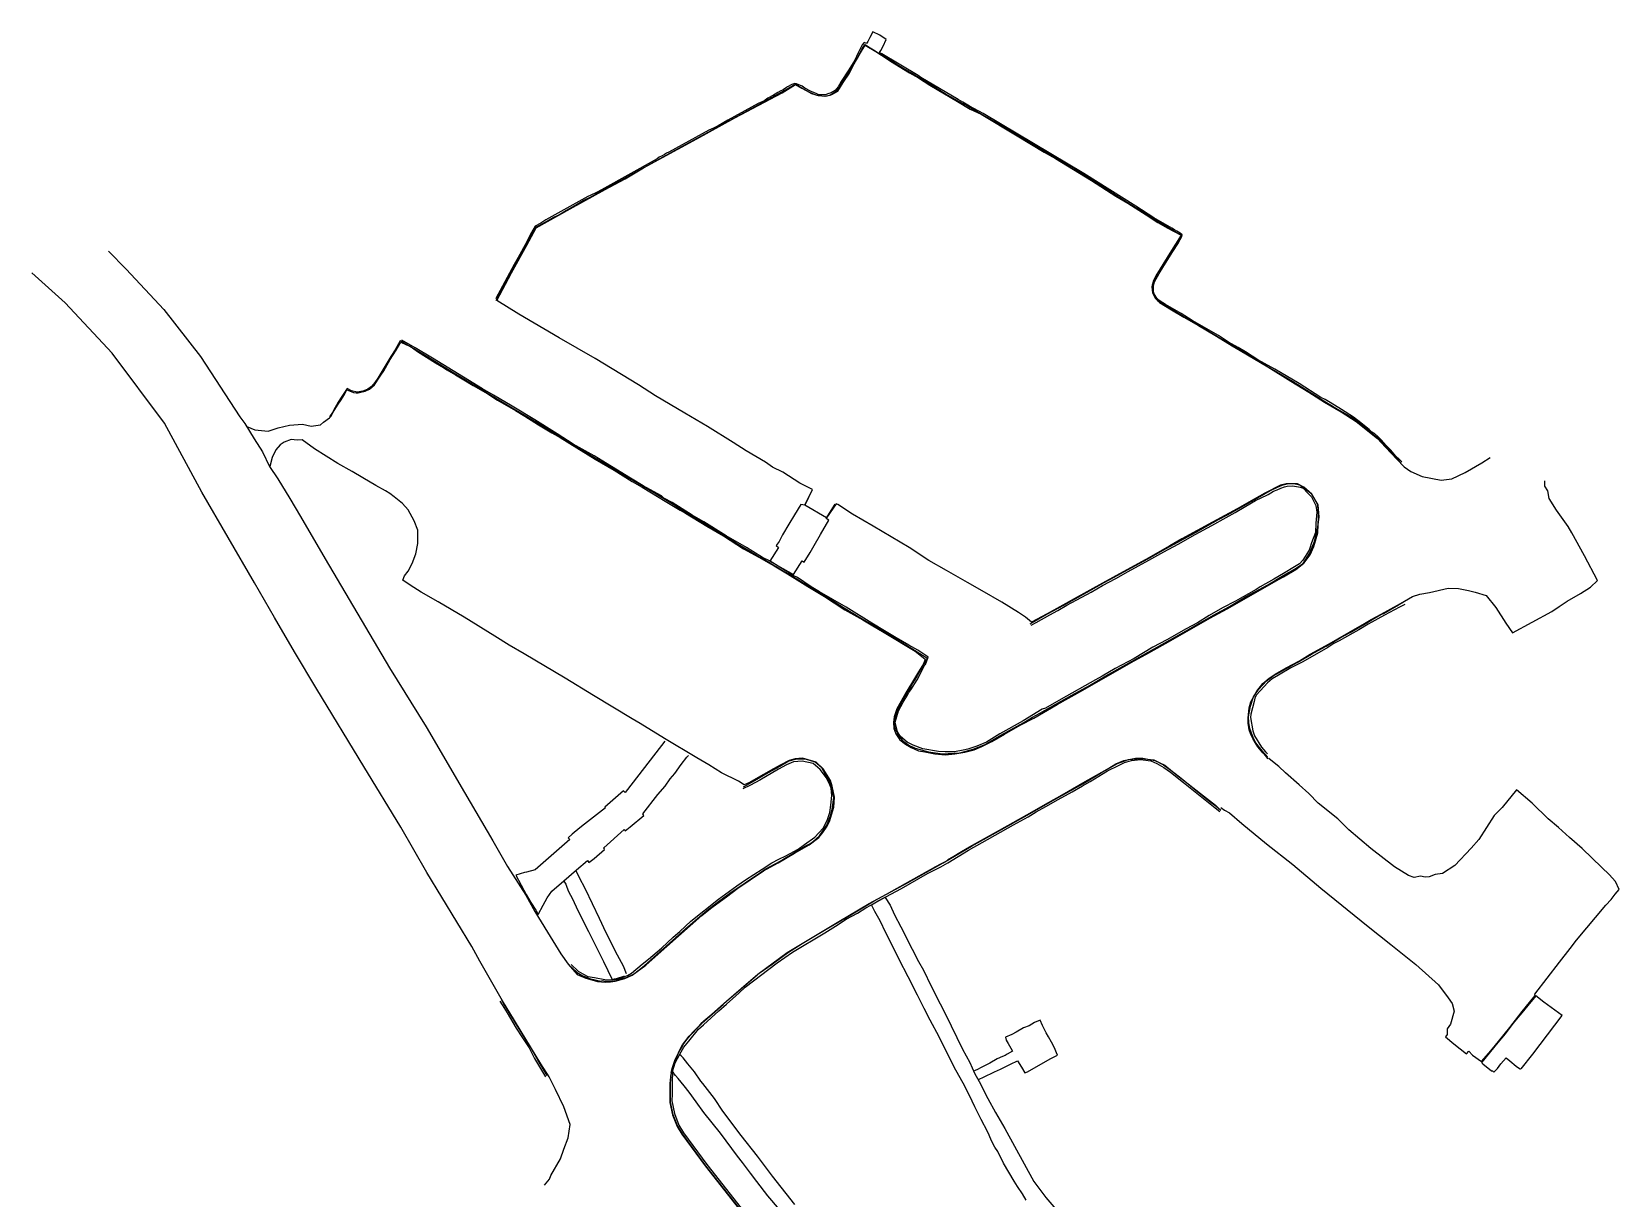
# Model space of a CAD drawing. Extents: x -183 to -41, y -93 to 123.
# Drawn here: x -182.8 to -41.2, y 19 to 123.1 of the extents above; entities that cross this region are included whole.
import ezdxf

# ---------------------------------------------------------------- set-up
doc = ezdxf.new("R2010")
doc.units = 0
doc.layers.get('0').update_dxf_attribs({"color": 254, "linetype": 'CONTINUOUS'})

msp = doc.modelspace()

# ---------------------------------------------------------------- linework, layer by layer
at = {"color": 254}
for points in [[(-163.65, 87.84, -3.05), (-162.94, 87.55, -3.01), (-161.75, 87.42, -3.03), (-160.84, 87.73, -3.04), (-159.84, 87.97, -3.06), (-158.69, 88.04, -3.1), (-157.91, 87.88, -3.11), (-157.08, 87.99, -3.14), (-156.81, 88.24, -3.1), (-156.28, 88.62, -3.12), (-156.12, 88.78, -3.14), (-155.95, 89.12, -3.18), (-155.78, 89.35, -3.22), (-155.49, 89.83, -3.26), (-155.3, 90.15, -3.26), (-154.92, 90.71, -3.28), (-154.71, 91.11, -3.31), (-154.47, 91.02, -3.3), (-154.12, 90.88, -3.31), (-153.9, 90.84, -3.32), (-153.72, 90.85, -3.31), (-153.6, 90.88, -3.33), (-153.08, 90.99, -3.35), (-152.69, 91.19, -3.34), (-152.26, 91.57, -3.35), (-151.76, 92.35, -3.42), (-151.43, 92.81, -3.44), (-150.85, 93.84, -3.48), (-150.33, 94.67, -3.47), (-149.91, 95.38, -3.53), (-149.4, 95.15, -3.54), (-149.07, 95.01, -3.58), (-148.43, 94.53, -3.54), (-146.81, 93.53, -3.53), (-146.11, 93.1, -3.51), (-145.8, 92.9, -3.5), (-145.04, 92.46, -3.45), (-144.29, 92.02, -3.43), (-143.45, 91.5, -3.44), (-142.15, 90.76, -3.39), (-141.27, 90.2, -3.38), (-139.68, 89.26, -3.34), (-138.85, 88.76, -3.34), (-137.63, 87.98, -3.34), (-136.43, 87.28, -3.3), (-135.7, 86.86, -3.28), (-134.21, 85.93, -3.28), (-132.56, 84.93, -3.26), (-130.88, 83.94, -3.22), (-129.25, 82.95, -3.21), (-128.37, 82.42, -3.2), (-126.32, 81.19, -3.14), (-124.99, 80.39, -3.14), (-124.52, 80.1, -3.12), (-122.61, 78.96, -3.09), (-121.11, 78.09, -3.06), (-119.32, 76.94, -3.07), (-117.97, 76.19, -3.02), (-117.13, 75.72, -2.99), (-116.59, 75.4, -2.97), (-115.4, 74.69, -2.95), (-114.31, 74.02, -2.94), (-113.58, 73.57, -2.93), (-112.09, 72.66, -2.9), (-110.3, 71.49, -2.93), (-108.68, 70.58, -2.86), (-107.78, 70.05, -2.86), (-106.77, 69.45, -2.86), (-104.02, 67.79, -2.81), (-103.12, 67.09, -2.83), (-103.28, 66.65, -2.82), (-103.71, 65.96, -2.74), (-104.07, 65.35, -2.71), (-104.84, 64.07, -2.66), (-105, 63.79, -2.66), (-105.64, 62.63, -2.58), (-105.9, 61.94, -2.53), (-105.96, 61.43, -2.48), (-105.92, 60.9, -2.42), (-105.73, 60.41, -2.39), (-105.37, 59.89, -2.37), (-104.87, 59.48, -2.34), (-104.38, 59.18, -2.37), (-103.72, 58.9, -2.4), (-103.16, 58.79, -2.38), (-102.25, 58.62, -2.42), (-101.31, 58.55, -2.44), (-100.49, 58.62, -2.46), (-99.57, 58.77, -2.57), (-98.75, 58.97, -2.62), (-98.07, 59.29, -2.68), (-97.19, 59.74, -2.78), (-96.04, 60.39, -2.91), (-94.65, 61.18, -3.09), (-93.44, 61.82, -3.22), (-91.36, 63.03, -3.39), (-89.06, 64.3, -3.65), (-86.97, 65.5, -3.87), (-84.74, 66.79, -4.06), (-83.17, 67.63, -4.23), (-81.21, 68.73, -4.41), (-77.74, 70.74, -4.71), (-76.17, 71.57, -4.85), (-73.62, 73.02, -5.08), (-71.8, 74.07, -5.2), (-71.14, 74.43, -5.23), (-70.06, 75.08, -5.31), (-69.35, 75.66, -5.31), (-68.77, 76.38, -5.37), (-68.46, 77.13, -5.44), (-68.1, 78.36, -5.63), (-68.02, 79.77, -5.73), (-68.09, 80.86, -5.83), (-68.62, 81.82, -5.85), (-69.35, 82.43, -5.87), (-69.91, 82.72, -5.88), (-70.64, 82.74, -5.89), (-70.91, 82.73, -5.87), (-71.41, 82.62, -5.88), (-72.81, 81.88, -5.82), (-74.24, 81.08, -5.81), (-75.3, 80.51, -5.8), (-77.49, 79.3, -5.74), (-80.23, 77.82, -5.71), (-81.3, 77.2, -5.67), (-83.44, 75.98, -5.63), (-85.79, 74.7, -5.61), (-87.29, 73.87, -5.55), (-89.82, 72.46, -5.54), (-90.84, 71.89, -5.53), (-92.24, 71.13, -5.48), (-93.64, 70.39, -5.45), (-94.16, 70.83, -5.47), (-94.79, 71.25, -5.48), (-96.27, 72.15, -5.47), (-98.05, 73.18, -5.45), (-99.36, 73.92, -5.43), (-101.21, 74.98, -5.41), (-102.81, 75.89, -5.39), (-104.56, 77.03, -5.36), (-107.77, 78.95, -5.33), (-109.62, 80.01, -5.32), (-110.92, 80.89, -5.3), (-111.05, 80.94, -5.3), (-111.93, 79.68, -5.25), (-113.85, 80.83, -5.26), (-113.19, 82.23, -5.31), (-114.31, 82.78, -5.3), (-115.81, 83.76, -5.29), (-116.74, 84.23, -5.27), (-117.36, 84.66, -5.26), (-119.1, 85.67, -5.25), (-120.26, 86.42, -5.24), (-122.55, 87.86, -5.22), (-124.56, 89.03, -5.26), (-127.17, 90.59, -5.27), (-128.71, 91.56, -5.31), (-132.56, 93.93, -5.4), (-135.78, 95.76, -5.52), (-139.39, 97.88, -5.58), (-141.33, 99.09, -5.58), (-140.02, 101.55, -5.72), (-138.65, 104.02, -5.74), (-137.82, 105.59, -5.77), (-134.81, 107.29, -5.83), (-131.66, 108.99, -5.87), (-129.89, 109.96, -5.93), (-128.24, 110.93, -5.98), (-123.49, 113.52, -6.06), (-120.09, 115.39, -6.17), (-115.89, 117.64, -6.24), (-114.68, 118.38, -6.27), (-114.12, 118.05, -6.28), (-113.73, 117.83, -6.24), (-113.27, 117.56, -6.29), (-112.67, 117.38, -6.3), (-112, 117.33, -6.29), (-111.44, 117.48, -6.33), (-110.93, 117.77, -6.32), (-110.44, 118.54, -6.32), (-109.88, 119.38, -6.37), (-109.55, 120.08, -6.39), (-109.16, 120.72, -6.43), (-108.9, 121.19, -6.42), (-108.49, 121.88, -6.36), (-107.53, 121.31, -6.39), (-107.03, 120.99, -6.42), (-106.22, 120.47, -6.37), (-104.51, 119.43, -6.32), (-103.72, 118.97, -6.27), (-102.7, 118.32, -6.26), (-100.24, 116.86, -6.21), (-99.11, 116.18, -6.18), (-98.14, 115.72, -6.17), (-94.91, 113.8, -6.17), (-92.5, 112.34, -6.07), (-91.5, 111.77, -6.04), (-88.27, 109.8, -5.99), (-86.11, 108.42, -5.92), (-85.05, 107.77, -5.87), (-83.41, 106.74, -5.82), (-82.36, 106.07, -5.84), (-81.53, 105.58, -5.79), (-80.29, 104.91, -5.81), (-81.29, 103.31, -5.8), (-82.53, 101.3, -5.82), (-82.79, 100.83, -5.84), (-82.91, 100.32, -5.83), (-82.85, 99.78, -5.84), (-82.61, 99.29, -5.83), (-82.21, 98.92, -5.85), (-81.15, 98.26, -5.87), (-80.05, 97.61, -5.87), (-78.73, 96.86, -5.92), (-77.29, 95.99, -5.96), (-75.72, 95.04, -5.99), (-75.01, 94.62, -6.03), (-72.55, 93.16, -6.07), (-70.5, 91.89, -6.14), (-68.89, 90.92, -6.11), (-67.51, 90.02, -6.06), (-66.01, 89.16, -6.03), (-64.68, 88.3, -6.02), (-62.78, 86.78, -5.94), (-62.06, 86, -5.98), (-61.03, 84.94, -5.97), (-60.38, 84.24, -5.96), (-59.79, 83.84, -5.98), (-58.79, 83.39, -6.03), (-57.09, 83.05, -6.06), (-56.13, 83.18, -6.09), (-54.94, 83.73, -6.13), (-53.47, 84.61, -6.16), (-52.71, 85.07, -6.19)], [(-60.6, 84.7, -5.86), (-60.84, 84.92, -5.83), (-61.16, 85.23, -5.81), (-61.44, 85.54, -5.82), (-61.38, 85.48, -5.81), (-61.68, 85.83, -5.84), (-61.98, 86.15, -5.83), (-62.44, 86.65, -5.84), (-62.75, 86.95, -5.85), (-63.04, 87.21, -5.86), (-63.31, 87.37, -5.82), (-63.51, 87.58, -5.84), (-64.26, 88.17, -5.83), (-64.9, 88.67, -5.85), (-65.98, 89.36, -5.88), (-66.98, 89.99, -5.88), (-67.45, 90.25, -5.89), (-67.82, 90.43, -5.9), (-69.76, 91.68, -5.95), (-71.93, 92.96, -5.99), (-73.45, 93.81, -5.93), (-74.54, 94.51, -5.92), (-75.2, 94.91, -5.88), (-76.05, 95.38, -5.86), (-76.96, 95.96, -5.84), (-79.31, 97.32, -5.77), (-80.29, 97.93, -5.76), (-81.69, 98.73, -5.72), (-82.16, 99.02, -5.71), (-82.36, 99.19, -5.7), (-82.51, 99.38, -5.69), (-82.69, 99.68, -5.68), (-82.75, 99.94, -5.67), (-82.76, 100.38, -5.67), (-82.67, 100.76, -5.66), (-82.26, 101.51, -5.65), (-81.93, 102.05, -5.66), (-81.63, 102.52, -5.67), (-81.04, 103.46, -5.66), (-80.52, 104.25, -5.66), (-80.36, 104.55, -5.65), (-80.21, 104.82, -5.63), (-80.18, 104.95, -5.64), (-80.37, 105.11, -5.64), (-80.66, 105.27, -5.66), (-80.89, 105.39, -5.65), (-81.13, 105.55, -5.64), (-82.73, 106.47, -5.67), (-84.34, 107.51, -5.69), (-88.97, 110.44, -5.82), (-97.95, 115.78, -6.03), (-99.16, 116.44, -6.03), (-99.77, 116.79, -6.03), (-100.19, 117.03, -6.04), (-103, 118.7, -6.09), (-103.5, 119, -6.15), (-103.76, 119.17, -6.11), (-106.99, 121.12, -6.26), (-107.21, 121.24, -6.25), (-107.08, 121.4, -6.19), (-106.86, 121.81, -6.19), (-106.61, 122.39, -6.18), (-107.16, 122.78, -6.19), (-107.79, 123.08, -6.2), (-108.05, 122.57, -6.2), (-108.23, 122.2, -6.2), (-108.35, 122.04, -6.21), (-108.57, 122.12, -6.24), (-108.73, 121.92, -6.29), (-109.09, 121.2, -6.27), (-109.4, 120.56, -6.23), (-109.56, 120.32, -6.22), (-110, 119.59, -6.21), (-110.61, 118.63, -6.19), (-110.9, 118.16, -6.17), (-111.14, 117.84, -6.16), (-111.5, 117.63, -6.14), (-111.82, 117.53, -6.15), (-112.02, 117.46, -6.14), (-112.26, 117.44, -6.14), (-112.61, 117.46, -6.14), (-112.8, 117.54, -6.16), (-113.07, 117.65, -6.13), (-113.24, 117.71, -6.13), (-113.46, 117.84, -6.13), (-113.74, 118, -6.12), (-113.86, 118.05, -6.13), (-114.11, 118.22, -6.12), (-114.44, 118.37, -6.11), (-114.61, 118.43, -6.11), (-114.74, 118.47, -6.11), (-115.01, 118.36, -6.11), (-115.4, 118.18, -6.1), (-115.59, 118.06, -6.1), (-115.8, 117.9, -6.1), (-116.05, 117.78, -6.09), (-116.26, 117.66, -6.09), (-116.65, 117.42, -6.07), (-117.15, 117.14, -6.05), (-117.4, 116.99, -6.05), (-117.6, 116.87, -6.03), (-117.82, 116.77, -6.03), (-118.03, 116.67, -6.03), (-120.72, 115.18, -5.98), (-121.58, 114.69, -5.95), (-122.02, 114.47, -5.95), (-122.43, 114.29, -5.94), (-125.99, 112.32, -5.88), (-126.21, 112.23, -5.89), (-126.37, 112.12, -5.87), (-126.59, 112.02, -5.87), (-126.87, 111.89, -5.87), (-127.02, 111.75, -5.85), (-132, 108.98, -5.75), (-132.44, 108.73, -5.76), (-132.94, 108.51, -5.75), (-133.21, 108.39, -5.74), (-136.97, 106.3, -5.66), (-137.42, 106.01, -5.64), (-137.91, 105.72, -5.65), (-138.34, 105, -5.62), (-138.53, 104.61, -5.61), (-138.67, 104.32, -5.6), (-139.44, 102.92, -5.53), (-139.79, 102.31, -5.52), (-141.04, 100, -5.44), (-141.39, 99.34, -5.41), (-141.43, 99.25, -5.41)], [(-141.4, 99.09, -5.42), (-141.17, 99.52, -5.43), (-140.77, 100.25, -5.47), (-140.07, 101.58, -5.53), (-139.54, 102.53, -5.53), (-138.89, 103.7, -5.56), (-138.38, 104.7, -5.61), (-137.87, 105.64, -5.67), (-137.57, 105.78, -5.63), (-137.04, 106.1, -5.64), (-136.31, 106.49, -5.65), (-135.8, 106.75, -5.66), (-135.12, 107.15, -5.68), (-134.37, 107.58, -5.71), (-133.63, 108.01, -5.73), (-132.9, 108.39, -5.74), (-132.27, 108.72, -5.74), (-131.7, 109.03, -5.74), (-128.96, 110.54, -5.8), (-127.35, 111.43, -5.83), (-124.78, 112.87, -5.9), (-121.51, 114.64, -5.97), (-117.63, 116.77, -6.02), (-115.39, 118.02, -6.1), (-114.88, 118.31, -6.12), (-114.67, 118.41, -6.12), (-114.35, 118.21, -6.12), (-113.78, 117.88, -6.11), (-113.33, 117.64, -6.12), (-112.8, 117.43, -6.13), (-112.13, 117.34, -6.14), (-111.64, 117.42, -6.14), (-111.09, 117.76, -6.15), (-110.78, 118.14, -6.18), (-110.32, 118.88, -6.2), (-109.88, 119.58, -6.22), (-109.48, 120.23, -6.25), (-109.17, 120.76, -6.26), (-108.8, 121.48, -6.27), (-108.6, 121.79, -6.28), (-108.47, 121.94, -6.22), (-108.02, 121.66, -6.2), (-107.57, 121.38, -6.19), (-107.22, 121.15, -6.23), (-107.02, 121.03, -6.24), (-106.11, 120.48, -6.21), (-105.72, 120.21, -6.19), (-104.93, 119.75, -6.16), (-104.19, 119.32, -6.14), (-103.53, 118.92, -6.13), (-102.88, 118.55, -6.1), (-102.23, 118.13, -6.08), (-101.17, 117.45, -6.08), (-100.15, 116.9, -6.02), (-99.27, 116.4, -6.02), (-98.18, 115.79, -6.02), (-96.37, 114.73, -6.03), (-95.07, 113.98, -5.98), (-93.74, 113.19, -5.93), (-93.18, 112.87, -5.91), (-89.9, 110.93, -5.83), (-88.26, 109.89, -5.79), (-86.75, 108.92, -5.74), (-84.76, 107.66, -5.7), (-82.4, 106.2, -5.66), (-81.42, 105.61, -5.64), (-80.57, 105.09, -5.64), (-80.25, 104.92, -5.66), (-80.63, 104.32, -5.66), (-80.81, 104.04, -5.65), (-81.27, 103.28, -5.65), (-81.69, 102.65, -5.66), (-82.69, 100.97, -5.66), (-82.87, 100.46, -5.68), (-82.87, 100.17, -5.67), (-82.81, 99.78, -5.68), (-82.6, 99.35, -5.69), (-82.39, 99.1, -5.69), (-82.15, 98.9, -5.7), (-81.19, 98.34, -5.71), (-80.35, 97.85, -5.74), (-79.56, 97.37, -5.76), (-78.09, 96.5, -5.8), (-77.03, 95.87, -5.82), (-75.71, 95.08, -5.86), (-74.71, 94.51, -5.89), (-74, 94.05, -5.93), (-73.27, 93.63, -5.93), (-72.22, 93, -5.96), (-70.86, 92.18, -5.94), (-70.36, 91.88, -5.95), (-67.56, 90.15, -5.9), (-66.48, 89.49, -5.87), (-65.49, 88.91, -5.89), (-64.95, 88.58, -5.85), (-63.85, 87.73, -5.85), (-63.12, 87.14, -5.84), (-62.73, 86.83, -5.83), (-62.27, 86.35, -5.83), (-61.56, 85.56, -5.82), (-61.01, 84.97, -5.81), (-60.65, 84.58, -5.88)], [(-175.99, 103.49, -4.19), (-174.42, 101.88, -4.18), (-171.05, 98.29, -3.92), (-167.77, 94.1, -3.57), (-164.27, 88.7, -3.09), (-163.82, 88.11, -3.06), (-162.99, 86.74, -2.95), (-162.24, 85.58, -2.84), (-161.61, 84.27, -2.72), (-160.88, 83.18, -2.64), (-159.81, 81.43, -2.46), (-158.84, 79.82, -2.31), (-156.64, 76.03, -1.94), (-150.91, 66.3, -1.09), (-147.64, 61.04, -0.6), (-144.22, 55.16, -0.06), (-141.69, 50.85, 0.35), (-140.38, 48.57, 0.51), (-138.74, 46.02, 0.75), (-137.95, 44.56, 0.87), (-136.81, 42.72, 1.02), (-135.64, 40.77, 1.22), (-134.98, 39.84, 1.3), (-134.16, 38.93, 1.38), (-133.41, 38.59, 1.4), (-132.37, 38.31, 1.4), (-131.68, 38.25, 1.39), (-131.19, 38.27, 1.36), (-130.78, 38.32, 1.33), (-129.91, 38.56, 1.28), (-129.26, 38.88, 1.25), (-128.05, 39.75, 1.1), (-127.22, 40.52, 0.93), (-123.05, 44.19, 0.38), (-122.16, 44.92, 0.22), (-120.84, 45.87, 0.07), (-119.84, 46.64, -0.13), (-117.55, 48.18, -0.43), (-116.24, 48.91, -0.58), (-114.78, 49.75, -0.79), (-113.47, 50.5, -0.93), (-112.6, 51.15, -0.97), (-112.26, 51.6, -1.07), (-111.94, 52.08, -1.14), (-111.65, 52.58, -1.17), (-111.27, 53.88, -1.43), (-111.22, 54.76, -1.6), (-111.41, 55.75, -1.76), (-111.58, 56.25, -1.85), (-112.21, 57.28, -2.04), (-112.85, 57.89, -2.1), (-114.08, 58.23, -2.21), (-114.72, 58.17, -2.19), (-115.26, 58.04, -2.2), (-116.07, 57.61, -2.19), (-116.92, 57.15, -2.13), (-117.56, 56.77, -2.1), (-118.86, 56.05, -2.08), (-119.26, 55.85, -2.08), (-119.79, 56.18, -2.13), (-121.3, 56.94, -2.16), (-122.41, 57.63, -2.2), (-123.5, 58.26, -2.24), (-126.39, 59.98, -2.3), (-128.55, 61.32, -2.32), (-129.25, 61.74, -2.33), (-132.71, 63.84, -2.4), (-135.25, 65.38, -2.45), (-138.89, 67.54, -2.51), (-140.24, 68.34, -2.53), (-141.52, 69.13, -2.56), (-144.25, 70.82, -2.58), (-146.57, 72.18, -2.6), (-148.1, 73.06, -2.61), (-149.06, 73.69, -2.61), (-149.73, 74.12, -2.59), (-149.58, 74.52, -2.64), (-149.26, 74.93, -2.68), (-148.88, 75.62, -2.75), (-148.56, 76.47, -2.79), (-148.38, 77.39, -2.83), (-148.38, 78.58, -2.89), (-148.71, 79.42, -2.95), (-149.26, 80.42, -2.99), (-149.74, 80.96, -3.01), (-150.49, 81.56, -3.03), (-150.88, 81.85, -3.04), (-151.28, 82.1, -3.05), (-152.14, 82.57, -3.02), (-153.28, 83.25, -3.04), (-154.24, 83.82, -3.05), (-155.51, 84.55, -3.02), (-157.62, 85.85, -3.01), (-158.72, 86.66, -3), (-159.15, 86.63, -2.99), (-159.7, 86.68, -2.99), (-160.31, 86.46, -2.97), (-160.67, 86.22, -2.95), (-161.05, 85.75, -2.91), (-161.37, 85.08, -2.83), (-161.6, 84.28, -2.73)], [(-137.1, 20.11, 2.76), (-136.65, 20.65, 2.67), (-136.51, 20.99, 2.64), (-135.67, 22.47, 2.49), (-135.35, 23.34, 2.43), (-134.98, 24.34, 2.26), (-134.81, 25.53, 2.17), (-135.35, 27.11, 2.04), (-136.1, 28.66, 1.97), (-136.68, 29.79, 1.88), (-137.42, 30.95, 1.79), (-138.74, 33.16, 1.61), (-140.17, 35.52, 1.42), (-140.84, 36.59, 1.34), (-142.85, 40.12, 1.08), (-143.56, 41.43, 0.96), (-147.59, 48.03, 0.35), (-149.91, 52.08, -0.05), (-153.19, 57.5, -0.58), (-157.39, 64.41, -1.21), (-159.38, 67.74, -1.52), (-161.17, 70.81, -1.81), (-162.95, 73.88, -2.09), (-167.67, 81.99, -2.82), (-170.98, 88.14, -3.37), (-175.66, 94.39, -4.03), (-179.84, 98.89, -3.96), (-182.83, 101.55, -3.98)], [(-119.99, 77.43, -2.95), (-120.38, 77.67, -2.93), (-120.99, 78.07, -2.94), (-121.27, 78.22, -2.93), (-122.05, 78.71, -2.95), (-122.64, 79.08, -2.96), (-124.26, 80.03, -2.98), (-125.61, 80.87, -3), (-127.43, 81.97, -3.02), (-131.07, 84.13, -3.08), (-133.8, 85.75, -3.13), (-137.66, 88.1, -3.2), (-139.81, 89.39, -3.21), (-145.16, 92.61, -3.29), (-147.64, 94.11, -3.35), (-149.11, 94.99, -3.34), (-149.96, 95.5, -3.34), (-150.42, 94.7, -3.31), (-150.79, 94.08, -3.29), (-151.32, 93.19, -3.25), (-151.96, 92.16, -3.21), (-152.22, 91.77, -3.22), (-152.51, 91.41, -3.21), (-152.85, 91.17, -3.22), (-153.29, 90.99, -3.22), (-153.8, 90.92, -3.22), (-154.3, 91.02, -3.22), (-154.7, 91.24, -3.24), (-155.18, 90.53, -3.2), (-155.48, 90.03, -3.17), (-155.75, 89.55, -3.14), (-156.01, 89.11, -3.11), (-156.26, 88.72, -3.09)], [(-93.66, 70.1, -5.29), (-93.22, 70.35, -5.28), (-92.01, 71.03, -5.3), (-91.28, 71.41, -5.31), (-90.48, 71.9, -5.32), (-89.6, 72.37, -5.32), (-88.32, 73.07, -5.35), (-87.3, 73.66, -5.37), (-86.12, 74.29, -5.39), (-85.02, 74.91, -5.43), (-83.18, 75.92, -5.45), (-81.83, 76.67, -5.47), (-80.56, 77.34, -5.49), (-79.03, 78.2, -5.52), (-77.55, 79.02, -5.55), (-76.26, 79.71, -5.59), (-75.48, 80.16, -5.6), (-74.5, 80.73, -5.6), (-73.64, 81.23, -5.64), (-72.57, 81.75, -5.65), (-72.53, 81.77, -5.65), (-72.05, 82.06, -5.67), (-71.72, 82.2, -5.67), (-71.4, 82.35, -5.69), (-71.05, 82.46, -5.69), (-70.83, 82.53, -5.7), (-70.36, 82.55, -5.7), (-69.82, 82.47, -5.7), (-69.68, 82.43, -5.7), (-69.41, 82.34, -5.7), (-69.01, 81.91, -5.7), (-68.66, 81.58, -5.7), (-68.26, 80.8, -5.68), (-68.19, 80.2, -5.62), (-68.26, 79.22, -5.53), (-68.31, 78.38, -5.46), (-68.65, 77.45, -5.33), (-68.8, 76.98, -5.29), (-68.85, 76.82, -5.28), (-69.43, 75.92, -5.23), (-69.72, 75.6, -5.2), (-70.17, 75.33, -5.15), (-71.16, 74.72, -5.07), (-72.02, 74.21, -5), (-73.24, 73.53, -4.93), (-73.6, 73.29, -4.88), (-75.43, 72.25, -4.74), (-76.6, 71.65, -4.67), (-77.79, 70.98, -4.54), (-78.82, 70.32, -4.46), (-79.84, 69.79, -4.38), (-81.56, 68.79, -4.24), (-82.81, 68.15, -4.13), (-84.47, 67.13, -3.97), (-86.17, 66.23, -3.81), (-87.33, 65.56, -3.69), (-87.92, 65.23, -3.62), (-90.99, 63.5, -3.3), (-92.38, 62.71, -3.09), (-92.68, 62.6, -3.09), (-94.37, 61.57, -2.95), (-96.46, 60.4, -2.73), (-97.64, 59.66, -2.61), (-98.52, 59.32, -2.51), (-99.32, 59.03, -2.43), (-99.74, 58.95, -2.41), (-100.51, 58.8, -2.34), (-101.33, 58.79, -2.3), (-101.92, 58.82, -2.26), (-103.33, 59.06, -2.22), (-104.19, 59.41, -2.2), (-104.72, 59.68, -2.2), (-105.33, 60.16, -2.21), (-105.58, 60.6, -2.24), (-105.8, 61.46, -2.29), (-105.51, 62.45, -2.35), (-105.1, 63.24, -2.39), (-104.76, 63.78, -2.43), (-104.59, 64.1, -2.44), (-104.4, 64.33, -2.46), (-103.84, 65.23, -2.52), (-103.14, 66.58, -2.59), (-103.09, 66.61, -2.81), (-102.87, 67.26, -2.8), (-102.88, 67.27, -2.69), (-103.79, 67.87, -2.72), (-104.57, 68.32, -2.68), (-105.71, 68.98, -2.69), (-106.61, 69.51, -2.7), (-107.87, 70.28, -2.71), (-110.18, 71.71, -2.76), (-112.56, 73.08, -2.8), (-113.29, 73.53, -2.82), (-114.5, 74.37, -2.85), (-114.89, 74.54, -2.85), (-116.96, 75.82, -2.87), (-117.63, 76.14, -2.88), (-118.49, 76.68, -2.91), (-119.07, 77.04, -2.92), (-120.87, 78.1, -2.95), (-122.86, 79.33, -2.98), (-123.91, 79.92, -2.98), (-125.71, 81.06, -3.03), (-126.43, 81.46, -3.01), (-126.66, 81.65, -3.03), (-128.27, 82.56, -3.03), (-129.4, 83.23, -3.05), (-131.12, 84.28, -3.1), (-132.64, 85.23, -3.13), (-134.52, 86.28, -3.16), (-135.95, 87.19, -3.18), (-137.96, 88.44, -3.21), (-139.96, 89.66, -3.23), (-141.64, 90.65, -3.26), (-142.63, 91.2, -3.3), (-144.31, 92.26, -3.29), (-147.08, 93.96, -3.36), (-148.61, 94.88, -3.36), (-149.8, 95.56, -3.36)], [(-119.95, 77.44, -2.95), (-118.86, 76.79, -2.9), (-117.94, 76.21, -2.89), (-117.11, 75.77, -2.87), (-116.8, 75.57, -2.87), (-116.49, 75.38, -2.86), (-115.78, 74.97, -2.85), (-115.02, 74.51, -2.85), (-114.57, 74.24, -2.84), (-114.26, 74.04, -2.83), (-113.06, 73.3, -2.81), (-112.38, 72.91, -2.79), (-111.14, 72.17, -2.77), (-110.41, 71.69, -2.76), (-108.73, 70.69, -2.73), (-106.89, 69.6, -2.72), (-105.45, 68.71, -2.69), (-104.55, 68.18, -2.68), (-103.85, 67.74, -2.7), (-102.98, 67.2, -2.69), (-102.93, 67.18, -2.81), (-103.22, 66.62, -2.83), (-103.26, 66.62, -2.61), (-103.57, 66.06, -2.57), (-103.83, 65.58, -2.54), (-104.22, 64.96, -2.5), (-104.41, 64.65, -2.47), (-104.62, 64.29, -2.44), (-104.93, 63.76, -2.42), (-105.57, 62.61, -2.35), (-105.89, 61.63, -2.31), (-105.87, 61.05, -2.26), (-105.51, 60.22, -2.22), (-105.14, 59.81, -2.2), (-104.48, 59.35, -2.2), (-104.24, 59.24, -2.22), (-104.01, 59.13, -2.2), (-102.83, 58.8, -2.24), (-101.57, 58.63, -2.29), (-100.03, 58.73, -2.37), (-98.85, 59.03, -2.48), (-97.78, 59.47, -2.59), (-96.36, 60.28, -2.74), (-95.51, 60.76, -2.82), (-94.33, 61.43, -2.95), (-93.56, 61.89, -3.03), (-92.89, 62.26, -3.09), (-90.03, 63.86, -3.4), (-88.47, 64.73, -3.56), (-87.01, 65.59, -3.71), (-84.46, 67.01, -3.96), (-82.01, 68.39, -4.19), (-80.78, 69.06, -4.3), (-79.62, 69.72, -4.38), (-77.41, 70.99, -4.56), (-75.96, 71.79, -4.68), (-74.47, 72.67, -4.8), (-72.55, 73.72, -4.94), (-71.11, 74.56, -5.06), (-70.16, 75.11, -5.13), (-69.41, 75.62, -5.21), (-68.83, 76.51, -5.25), (-68.4, 77.59, -5.34), (-68.08, 78.88, -5.45), (-67.98, 79.76, -5.54), (-68.06, 80.84, -5.67), (-68.62, 81.81, -5.72), (-69.71, 82.61, -5.74), (-70.26, 82.74, -5.72), (-70.83, 82.7, -5.71), (-71.29, 82.58, -5.71), (-71.72, 82.4, -5.72), (-72.34, 82.09, -5.68), (-73.26, 81.58, -5.64), (-74.06, 81.11, -5.63), (-75.16, 80.51, -5.6), (-76.18, 79.93, -5.58), (-76.98, 79.5, -5.57), (-78.15, 78.87, -5.55), (-78.78, 78.51, -5.53), (-81.92, 76.79, -5.47), (-83.29, 76.01, -5.45), (-85.11, 75.03, -5.42), (-86.3, 74.36, -5.4), (-87.17, 73.88, -5.39), (-88.75, 73.01, -5.36), (-90.77, 71.88, -5.33), (-92.25, 71.08, -5.3), (-93.8, 70.19, -5.29)], [(-113.22, 82.18, -5.31), (-113.87, 80.82, -5.25), (-114.22, 80.87, -5.06), (-114.78, 79.96, -4.54), (-115.28, 79.14, -4.02), (-115.86, 78.18, -3.48), (-116.16, 77.59, -3.16), (-116.41, 77.21, -2.85), (-116.2, 77.05, -2.82), (-116.97, 75.83, -2.87), (-114.88, 74.63, -2.86), (-114.1, 75.86, -2.88), (-113.92, 75.73, -2.95), (-113.39, 76.61, -3.54), (-113.02, 77.22, -3.85), (-112.45, 78.21, -4.42), (-111.71, 79.48, -5.15), (-111.96, 79.62, -5.29), (-111.14, 80.92, -5.32)], [(-72.51, 58.19, -3), (-72.71, 58.39, -3.04), (-72.99, 58.71, -3.08), (-73.44, 59.25, -3.19), (-73.69, 59.64, -3.29), (-73.9, 60, -3.36), (-74.07, 60.35, -3.42), (-74.21, 60.77, -3.52), (-74.3, 61.36, -3.66), (-74.32, 61.85, -3.76), (-74.21, 62.72, -3.93), (-74.06, 63.27, -4.06), (-73.54, 64.22, -4.22), (-72.99, 64.9, -4.3), (-72.43, 65.39, -4.38), (-71.76, 65.83, -4.45), (-70.91, 66.31, -4.51), (-69.74, 66.94, -4.6), (-68.76, 67.51, -4.69), (-67.08, 68.46, -4.81), (-64.55, 69.91, -5.03), (-63.94, 70.25, -5.07), (-63.32, 70.63, -5.14), (-62.43, 71.1, -5.2), (-61.58, 71.57, -5.26), (-60.71, 72.06, -5.32), (-60.36, 72.24, -5.35), (-59.64, 72.68, -5.39), (-58.99, 72.87, -5.42), (-58.13, 73.03, -5.45), (-56.45, 73.4, -5.5), (-55.53, 73.38, -5.49), (-54.65, 73.22, -5.47), (-54.06, 73.07, -5.44), (-53.07, 72.75, -5.39), (-52.21, 71.7, -5.29), (-51.31, 70.29, -5.16), (-50.73, 69.42, -5.1), (-47.22, 71.33, -5.12), (-46.57, 71.79, -5.14), (-45.85, 72.24, -5.15), (-44.66, 72.94, -5.18), (-43.77, 73.49, -5.22), (-43.14, 74.1, -5.3), (-44.29, 76.3, -5.49), (-45.44, 78.34, -5.7), (-45.77, 78.91, -5.76), (-46.81, 80.39, -5.91), (-47.46, 81.41, -6.01), (-47.57, 82.1, -6.08), (-47.83, 82.53, -6.14), (-47.83, 82.99, -6.18)], [(-72.54, 58.31, -3.01), (-72.69, 58.52, -2.95), (-72.88, 58.69, -2.97), (-73.17, 59.05, -3.02), (-73.63, 59.62, -3.14), (-73.83, 59.99, -3.21), (-74.15, 60.88, -3.38), (-74.25, 61.41, -3.47), (-74.27, 61.93, -3.59), (-74.11, 62.89, -3.75), (-73.82, 63.7, -3.92), (-73.39, 64.37, -4.04), (-72.68, 65.14, -4.16), (-72.07, 65.6, -4.23), (-71.49, 65.92, -4.28), (-69.94, 66.77, -4.41), (-68.65, 67.53, -4.51), (-67.35, 68.25, -4.62), (-66.11, 68.97, -4.71), (-65.21, 69.45, -4.78), (-63.27, 70.59, -4.95), (-62.39, 71.09, -5.03), (-62.24, 71.16, -5.02), (-60.9, 71.92, -5.12), (-60.5, 72.14, -5.25)], [(-60.34, 71.95, -5.25), (-60.81, 71.72, -5.1), (-62.15, 71, -5.01), (-63.61, 70.21, -4.9), (-64.43, 69.69, -4.84), (-64.96, 69.39, -4.81), (-66.18, 68.7, -4.7), (-66.66, 68.47, -4.65), (-67.19, 68.12, -4.63), (-68.4, 67.44, -4.54), (-69.5, 66.82, -4.45), (-70.51, 66.31, -4.33), (-71.59, 65.64, -4.26), (-72.16, 65.31, -4.21), (-72.57, 64.96, -4.14), (-73.2, 64.28, -4.03), (-73.59, 63.85, -3.95), (-73.7, 63.59, -3.91), (-73.76, 63.31, -3.86), (-74.06, 62.17, -3.65), (-74.09, 61.86, -3.59), (-73.9, 60.67, -3.35), (-73.74, 60.22, -3.25), (-73.13, 59.22, -3.06), (-72.77, 58.79, -2.97), (-72.58, 58.63, -3)], [(-126.36, 59.76, -2.29), (-127.65, 58.06, -2.21), (-129.88, 55.17, -2.05), (-130.03, 55.31, -1.96), (-131.69, 53.87, -0.93), (-131.65, 53.82, -0.92), (-133.52, 52.35, -0.68), (-133.92, 52.01, -0.51), (-134.61, 51.45, -0.03), (-134.98, 51.14, 0.18), (-134.83, 50.98, 0.24), (-137.93, 48.27, 0.55), (-138.68, 48.07, 0.57), (-138.86, 48.02, 0.59), (-139.65, 47.8, 0.63), (-138.94, 46.46, 0.72), (-138.71, 46.06, 0.73), (-138.3, 45.36, 0.79), (-137.87, 44.67, 0.86), (-137.64, 44.28, 0.89), (-137.2, 45.11, 0.79), (-136.84, 45.76, 0.7), (-136.44, 46.38, 0.63), (-135.36, 47.29, 0.51), (-134.22, 48.28, 0.37), (-133.25, 49.11, 0.29), (-133.12, 48.94, 0.27), (-132.65, 49.29, -0.05), (-131.73, 50.09, -0.6), (-131.79, 50.24, -0.73), (-129.98, 51.88, -0.88), (-129.9, 51.74, -0.95), (-129.43, 52.12, -1.17), (-128.21, 53.12, -1.88), (-128.3, 53.27, -2.06), (-126.98, 55, -2.11), (-126.33, 55.75, -2.17), (-125.87, 56.38, -2.16), (-125.46, 56.86, -2.19), (-124.88, 57.68, -2.22), (-124.38, 58.34, -2.24), (-124.25, 58.49, -2.26)], [(-134.89, 39.77, 1.32), (-134.61, 39.52, 1.47), (-134.18, 39.12, 1.53), (-133.74, 38.83, 1.56), (-133.07, 38.57, 1.57), (-132.57, 38.44, 1.57), (-132.06, 38.34, 1.56), (-131.92, 38.4, 1.56), (-131.71, 38.32, 1.55), (-131.26, 38.33, 1.39), (-130.95, 38.34, 1.35), (-130.65, 38.39, 1.34), (-129.7, 38.68, 1.28), (-129.16, 38.97, 1.33), (-128.77, 39.25, 1.34), (-128.19, 39.71, 1.26), (-127.07, 40.71, 1.09), (-125.93, 41.73, 0.93), (-124.51, 43, 0.73), (-122.6, 44.64, 0.46), (-121.56, 45.43, 0.32), (-120.54, 46.18, 0.19), (-117.91, 47.97, -0.18), (-117.39, 48.33, -0.25), (-116.07, 49.05, -0.44), (-115.68, 49.27, -0.5), (-115.03, 49.67, -0.59), (-113.67, 50.46, -0.71), (-113.41, 50.6, -0.74), (-113.08, 50.83, -0.78), (-112.54, 51.32, -0.85), (-111.91, 52.25, -0.97), (-111.57, 53.1, -1.1), (-111.41, 53.67, -1.21), (-111.26, 54.73, -1.42), (-111.53, 55.93, -1.6), (-112.33, 57.38, -1.84), (-112.95, 57.88, -1.95), (-113.8, 58.15, -1.98), (-114.61, 58.14, -2), (-115.29, 57.96, -2), (-116.08, 57.49, -1.98), (-117.12, 56.94, -1.96), (-118.36, 56.21, -1.92), (-119.35, 55.65, -1.9)], [(-125.78, 30.18, 1.79), (-125.66, 30.64, 1.74), (-125.45, 31.25, 1.69), (-125.29, 31.64, 1.64), (-125.14, 31.94, 1.6), (-124.91, 32.39, 1.55), (-124.77, 32.64, 1.51), (-124.58, 32.92, 1.44), (-124.17, 33.41, 1.37), (-123.73, 33.89, 1.28), (-123.61, 34.03, 1.25), (-123.24, 34.42, 1.16), (-123.02, 34.63, 1.14), (-122.86, 34.8, 1.12), (-122.16, 35.38, 0.98), (-120.86, 36.54, 0.74), (-119.54, 37.69, 0.51), (-118.05, 38.97, 0.23), (-115.43, 40.89, -0.14), (-110.82, 43.65, -0.79), (-108.12, 45.26, -1.12), (-106.58, 46.1, -1.29), (-104.41, 47.31, -1.52), (-102.17, 48.58, -1.76), (-101.74, 48.82, -1.79), (-101.2, 49.08, -1.84), (-101.03, 49.21, -1.88), (-100.72, 49.41, -1.91), (-99.88, 49.9, -2.01), (-99.17, 50.33, -2.08), (-96.48, 51.8, -2.28), (-94.06, 53.17, -2.5), (-92.13, 54.27, -2.69), (-90.9, 54.98, -2.83), (-89.05, 56.03, -3.01), (-86.9, 57.27, -3.18), (-86.11, 57.73, -3.28), (-85.41, 58.02, -3.31), (-84.36, 58.23, -3.38), (-83.69, 58.23, -3.41), (-82.63, 58.04, -3.38), (-81.75, 57.6, -3.33), (-80.72, 56.78, -3.27), (-79.65, 55.96, -3.1), (-78.29, 54.87, -2.99), (-77.23, 54.03, -2.9), (-76.76, 53.6, -2.88)], [(-125.75, 30.22, 1.8), (-125.68, 30.54, 1.78), (-125.5, 31.01, 1.74), (-125.15, 31.89, 1.61), (-125, 32.15, 1.63), (-124.8, 32.47, 1.67), (-124.71, 32.67, 1.67), (-124.36, 33.17, 1.57), (-124.07, 33.51, 1.51), (-123.33, 34.29, 1.35), (-123.14, 34.48, 1.31), (-123.01, 34.61, 1.3), (-121.9, 35.6, 1.12), (-121.16, 36.26, 0.98), (-120.5, 36.85, 0.85), (-119.22, 37.94, 0.62), (-118.21, 38.8, 0.43), (-117.92, 39.04, 0.38), (-116.78, 39.85, 0.22), (-115.86, 40.53, 0.06), (-115.41, 40.86, -0.01), (-114.1, 41.69, -0.19), (-113.22, 42.24, -0.31), (-111.95, 42.98, -0.47), (-110.89, 43.59, -0.61), (-110.52, 43.81, -0.65), (-110.21, 43.96, -0.69), (-110.2, 43.99, -0.71), (-109.15, 44.62, -0.84), (-107.67, 45.49, -1.04), (-104.7, 47.12, -1.34), (-101.51, 48.9, -1.7), (-99, 50.37, -1.9), (-95.5, 52.31, -2.21), (-93.34, 53.54, -2.44), (-91.48, 54.61, -2.59), (-89.07, 55.96, -2.82), (-87.49, 56.89, -2.98), (-85.96, 57.77, -3.1), (-84.99, 58.12, -3.14), (-83.86, 58.21, -3.18), (-82.73, 58.1, -3.2), (-81.86, 57.64, -3.11), (-81.4, 57.33, -3.08), (-80.81, 56.86, -3.02), (-80.28, 56.44, -2.98), (-79.11, 55.5, -2.87), (-77.72, 54.37, -2.74), (-77.16, 53.94, -2.73), (-76.75, 53.6, -2.88)], [(-125.66, 30.26, 1.8), (-125.43, 31.03, 1.74), (-125, 31.81, 1.63), (-124.66, 32.44, 1.67), (-124.21, 32.99, 1.59), (-123.36, 34.04, 1.39), (-122.9, 34.45, 1.3), (-121.52, 35.69, 1.09), (-120.84, 36.29, 0.96), (-120.03, 37.01, 0.8), (-119.71, 37.28, 0.74), (-119.18, 37.81, 0.65), (-116.32, 39.97, 0.18), (-114.95, 40.92, -0.05), (-112.07, 42.64, -0.44), (-111.13, 43.23, -0.55), (-110.16, 43.88, -0.66), (-109.15, 44.4, -0.79), (-108.42, 44.87, -0.88), (-107.98, 45.13, -0.95), (-106.64, 45.85, -1.1), (-105.24, 46.6, -1.26), (-102.91, 47.95, -1.53), (-101.72, 48.55, -1.65), (-101.1, 48.91, -1.71), (-99.27, 50.04, -1.87), (-98.03, 50.7, -1.97), (-95.25, 52.28, -2.22), (-93.93, 53.01, -2.36), (-93.21, 53.44, -2.43), (-92.36, 53.93, -2.51), (-91.27, 54.54, -2.58), (-90.02, 55.24, -2.7), (-89.08, 55.77, -2.82), (-88.41, 56.17, -2.88), (-86.85, 57.12, -3.02), (-85.86, 57.59, -3.09), (-85.33, 57.84, -3.11), (-84.71, 58.04, -3.14), (-83.9, 58.12, -3.17), (-83, 57.99, -3.18), (-82.45, 57.77, -3.14), (-81.83, 57.4, -3.1), (-81.23, 56.98, -3.04), (-80.08, 56.07, -2.93), (-77.24, 53.82, -2.72), (-76.83, 53.49, -2.86)], [(-76.74, 53.83, -2.91), (-76.43, 53.6, -2.88), (-75.96, 53.35, -2.8), (-74.87, 52.42, -2.64), (-72.68, 50.6, -2.29), (-70.32, 48.75, -1.94), (-67.83, 46.64, -1.54), (-63.6, 43.21, -0.89), (-61.58, 41.62, -0.66), (-59.36, 39.81, -0.47), (-57.34, 38.02, -0.33), (-56.45, 36.85, -0.27), (-56.1, 36.33, -0.21), (-55.92, 35.65, -0.11), (-56.26, 34.5, -0.08), (-56.56, 34.08, -0.02), (-56.56, 33.57, 0), (-56.69, 33.36, 0), (-55.96, 32.73, 0.06), (-54.83, 31.85, 0.03), (-54.62, 32.09, 0.07), (-54.28, 31.74, -0.01), (-53.48, 31.15, -0.03), (-52.67, 32.11, -0.06), (-51.98, 32.95, -0.12), (-50.96, 34.19, -0.2), (-49.85, 35.64, -0.24), (-48.7, 37.04, -0.3), (-48.72, 37.17, -0.31), (-46.53, 40.04, -0.36), (-45.59, 41.24, -0.4), (-45, 41.98, -0.45), (-42.4, 45.11, -0.61), (-41.91, 45.62, -0.66), (-41.55, 46.1, -0.7), (-41.2, 46.53, -0.75), (-41.52, 47.24, -0.72), (-42.09, 47.85, -0.77), (-42.75, 48.47, -0.75), (-44.51, 50.17, -0.69), (-45.63, 51.16, -0.7), (-46.63, 52.04, -0.75), (-47.54, 52.83, -0.77), (-48.97, 54.22, -0.82), (-50.38, 55.41, -0.96), (-51.64, 53.83, -0.72), (-52.37, 53.12, -0.67), (-53.72, 50.97, -0.62), (-54.41, 50.22, -0.61), (-55.87, 48.65, -0.63), (-56.97, 47.95, -0.67), (-57.62, 47.86, -0.71), (-58.17, 47.65, -0.76), (-58.5, 47.62, -0.77), (-58.92, 47.7, -0.8), (-59.49, 47.59, -0.83), (-60.01, 47.76, -0.9), (-61.26, 48.54, -1.09), (-63.37, 50.17, -1.4), (-65.32, 51.84, -1.75), (-66.32, 52.82, -1.93), (-68.05, 54.23, -2.22), (-68.88, 55.1, -2.4), (-69.77, 55.87, -2.56), (-70.99, 56.93, -2.76), (-71.56, 57.49, -2.86), (-72.44, 58.17, -2.99), (-72.45, 58.24, -3.01)], [(-134.7, 39.82, 1.38), (-134.09, 39.24, 1.52), (-133.66, 38.99, 1.55), (-133.23, 38.76, 1.57), (-132.63, 38.65, 1.53), (-131.7, 38.47, 1.53), (-131.04, 38.45, 1.35), (-130.77, 38.48, 1.34), (-130.48, 38.55, 1.32), (-130.02, 38.72, 1.28), (-129.67, 38.84, 1.27), (-129.33, 39.04, 1.31), (-128.37, 39.85, 1.28), (-127.81, 40.3, 1.2), (-126.65, 41.27, 1.02), (-125.62, 42.25, 0.85), (-125.02, 42.76, 0.78), (-124.02, 43.68, 0.61), (-121.56, 45.65, 0.29), (-120.91, 46.13, 0.21), (-119.93, 46.85, 0.07), (-119.14, 47.37, -0.05), (-117.67, 48.34, -0.23), (-116.8, 48.9, -0.34), (-116.18, 49.21, -0.42), (-115.55, 49.52, -0.51), (-114.44, 50.11, -0.64), (-113.89, 50.54, -0.69), (-112.97, 51.2, -0.82), (-112.21, 51.99, -0.93), (-111.88, 52.69, -1.02), (-111.63, 53.38, -1.14), (-111.53, 54.05, -1.26), (-111.45, 54.91, -1.44), (-111.52, 55.57, -1.54), (-111.63, 55.87, -1.59), (-111.92, 56.48, -1.69), (-112.49, 57.22, -1.85), (-113.12, 57.76, -1.97), (-114.11, 57.98, -2), (-114.86, 57.91, -2), (-115.49, 57.65, -1.99), (-116.2, 57.25, -1.96), (-117.86, 56.27, -1.93), (-118.71, 55.83, -1.91), (-119.38, 55.49, -1.9)], [(-129.76, 38.98, 1.25), (-130.04, 39.66, 1.19), (-130.57, 40.66, 1.09), (-131.58, 42.65, 0.9), (-132.19, 43.94, 0.79), (-133.42, 46.54, 0.53), (-133.99, 47.61, 0.42), (-134.12, 47.87, 0.4), (-134.28, 48.2, 0.38), (-135.36, 47.25, 0.51), (-135.19, 46.98, 0.51), (-135.09, 46.71, 0.54), (-134.93, 46.34, 0.55), (-134.58, 45.67, 0.59), (-134.1, 44.65, 0.68), (-133.17, 42.78, 0.84), (-132.7, 41.88, 0.92), (-131.81, 40.09, 1.1), (-131.05, 38.48, 1.34), (-130.84, 38.53, 1.33), (-130.66, 38.58, 1.32), (-130.49, 38.62, 1.31), (-130.11, 38.74, 1.28), (-129.95, 38.8, 1.27)], [(-94.11, 18.79, -0.05), (-94.45, 19.36, -0.03), (-94.89, 20.01, -0.03), (-95.19, 20.48, -0.01), (-96.14, 22.09, 0.05), (-96.64, 23.12, 0.08), (-96.91, 23.52, 0.09), (-97.2, 24.09, 0.11), (-97.4, 24.58, 0.11), (-97.55, 24.9, 0.13), (-98.12, 25.99, 0.14), (-98.7, 27.13, 0.12), (-98.93, 27.62, 0.11), (-99.26, 28.3, 0.09), (-99.73, 29.23, 0.09), (-100.4, 30.4, 0.06), (-100.99, 31.56, 0.01), (-101.88, 33.35, -0.04), (-102.67, 34.84, -0.12), (-103.21, 35.9, -0.19), (-103.8, 37.07, -0.25), (-104.65, 38.72, -0.36), (-105.45, 40.26, -0.47), (-106.05, 41.49, -0.59), (-106.63, 42.64, -0.74), (-107.15, 43.71, -0.83), (-107.6, 44.56, -0.93), (-107.91, 45.14, -0.99), (-107.91, 45.16, -0.94), (-107.33, 45.49, -1.01), (-106.68, 45.84, -1.08), (-106.68, 45.8, -1.13), (-106.24, 45.12, -1.03), (-105.85, 44.25, -0.91), (-105.3, 43.18, -0.78), (-104.27, 41.18, -0.54), (-103.73, 40.09, -0.42), (-103.27, 39.33, -0.36), (-102.58, 37.88, -0.26), (-101.8, 36.32, -0.17), (-101.38, 35.51, -0.13), (-100.81, 34.35, -0.07), (-99.78, 32.26, 0), (-99.13, 31.06, 0.03), (-98.73, 30.12, 0.05), (-98.31, 29.38, 0.07), (-97.54, 27.87, 0.09), (-96.84, 26.61, 0.11), (-96.01, 25.19, 0.07), (-94.28, 22.03, -0.01), (-93.42, 20.45, -0.06), (-92.36, 19.01, -0.1), (-90.55, 16.91, -0.11)], [(-49.96, 30.52, 0.03), (-48.92, 31.81, 0.02), (-47.59, 33.53, -0.1), (-46.3, 35.27, -0.27), (-47.94, 36.47, -0.27), (-48.64, 37.01, -0.29), (-49.35, 36.16, -0.27), (-49.9, 35.5, -0.2), (-50.26, 35.09, -0.16), (-50.67, 34.57, -0.14), (-51.39, 33.64, -0.09), (-52.02, 32.85, -0.05), (-52.79, 31.91, -0.02), (-53.47, 31.1, 0.01), (-53.46, 31.03, 0.02), (-53.38, 30.94, 0.03), (-52.59, 30.32, 0.06), (-52.5, 30.32, 0.04), (-52.38, 30.22, 0.04), (-52.06, 30.54, 0.03), (-51.77, 30.94, 0.02), (-51.3, 31.48, 0.01), (-50.97, 31.22, 0.03), (-50.39, 30.76, 0.02), (-50.02, 30.48, 0.03)], [(-141.08, 36.55, 1.42), (-140.86, 36.23, 1.55), (-140.41, 35.51, 1.6), (-139.61, 34.15, 1.69), (-139.12, 33.37, 1.75), (-138.45, 32.39, 1.86), (-137.97, 31.44, 1.92), (-137, 29.8, 2.03)], [(-136.85, 29.9, 2.04), (-137.65, 31.26, 1.95), (-138.34, 32.44, 1.83), (-139.44, 34.22, 1.68), (-139.64, 34.54, 1.66), (-140.25, 35.53, 1.6), (-140.68, 36.24, 1.54), (-140.84, 36.51, 1.46), (-140.91, 36.62, 1.42)], [(-98.31, 29.6, 0.07), (-97.92, 29.77, 0.05), (-96.94, 30.25, -0.03), (-96.39, 30.49, -0.08), (-95.52, 30.91, -0.15), (-94.89, 31.22, -0.19), (-94.52, 30.66, -0.21), (-94.24, 30.15, -0.21), (-93.99, 30.24, -0.2), (-93, 30.82, -0.21), (-92.74, 30.96, -0.21), (-91.98, 31.39, -0.22), (-91.33, 31.74, -0.23), (-91.41, 31.95, -0.23), (-91.59, 32.37, -0.21), (-91.84, 32.9, -0.23), (-92.12, 33.37, -0.24), (-92.32, 33.73, -0.23), (-92.66, 34.39, -0.24), (-92.87, 34.85, -0.29), (-93.38, 34.65, -0.26), (-93.85, 34.36, -0.22), (-94.34, 34.16, -0.2), (-94.99, 33.78, -0.19), (-95.38, 33.57, -0.22), (-95.96, 33.33, -0.21), (-95.9, 33.06, -0.18), (-95.71, 32.78, -0.19), (-95.48, 32.34, -0.2), (-95.34, 32.08, -0.19), (-95.81, 31.82, -0.16), (-96, 31.7, -0.14), (-96.23, 31.61, -0.13), (-96.69, 31.39, -0.1), (-97.34, 31.02, -0.05), (-98.13, 30.62, -0.01), (-98.45, 30.45, 0.01), (-98.65, 30.35, 0.03), (-98.8, 30.3, 0.04)], [(-114.74, 18.4, 2.83), (-116.74, 20.92, 2.7), (-118.07, 22.71, 2.54), (-119.54, 24.55, 2.35), (-121.19, 26.74, 2.12), (-121.91, 27.85, 2.01), (-122.96, 29.2, 1.87), (-123.13, 29.4, 1.85), (-123.71, 30.25, 1.77), (-124.3, 30.96, 1.69), (-124.72, 31.49, 1.72), (-124.88, 31.66, 1.7), (-125.02, 31.76, 1.66)], [(-125.81, 30.07, 1.8), (-125.91, 29.21, 1.92), (-125.91, 28.1, 2.05), (-125.91, 27.51, 2.1), (-125.67, 26.39, 2.13), (-125.25, 25.36, 2.15), (-124.82, 24.67, 2.18), (-122.75, 21.84, 2.32), (-119.04, 17.13, 2.57)], [(-125.79, 30.17, 1.84), (-125.87, 29.23, 2.12), (-125.88, 28.13, 2.25), (-125.87, 27.53, 2.3), (-125.63, 26.42, 2.33), (-125.22, 25.39, 2.34), (-124.79, 24.7, 2.38), (-122.71, 21.86, 2.51), (-119.01, 17.15, 2.76)], [(-125.66, 30.25, 1.86), (-125.69, 29.36, 2.13), (-125.71, 28.25, 2.25), (-125.72, 27.65, 2.3), (-125.5, 26.52, 2.34), (-125.1, 25.48, 2.36), (-124.67, 24.79, 2.39), (-122.6, 21.96, 2.53), (-118.89, 17.25, 2.78)], [(-116.11, 17.96, 2.78), (-117.16, 19.18, 2.74), (-118.14, 20.45, 2.65), (-118.7, 21.19, 2.63), (-119.42, 22.16, 2.53), (-119.86, 22.72, 2.48), (-121.38, 24.76, 2.27), (-122.86, 26.62, 2.08), (-123.54, 27.56, 1.97), (-124.18, 28.42, 1.88), (-124.62, 29, 1.84), (-125.17, 29.64, 1.84), (-125.39, 29.92, 1.86), (-125.52, 30.07, 1.88), (-125.61, 30.23, 1.86)]]:
    msp.add_polyline3d(points, dxfattribs=at)

doc.saveas('drawing.dxf')
